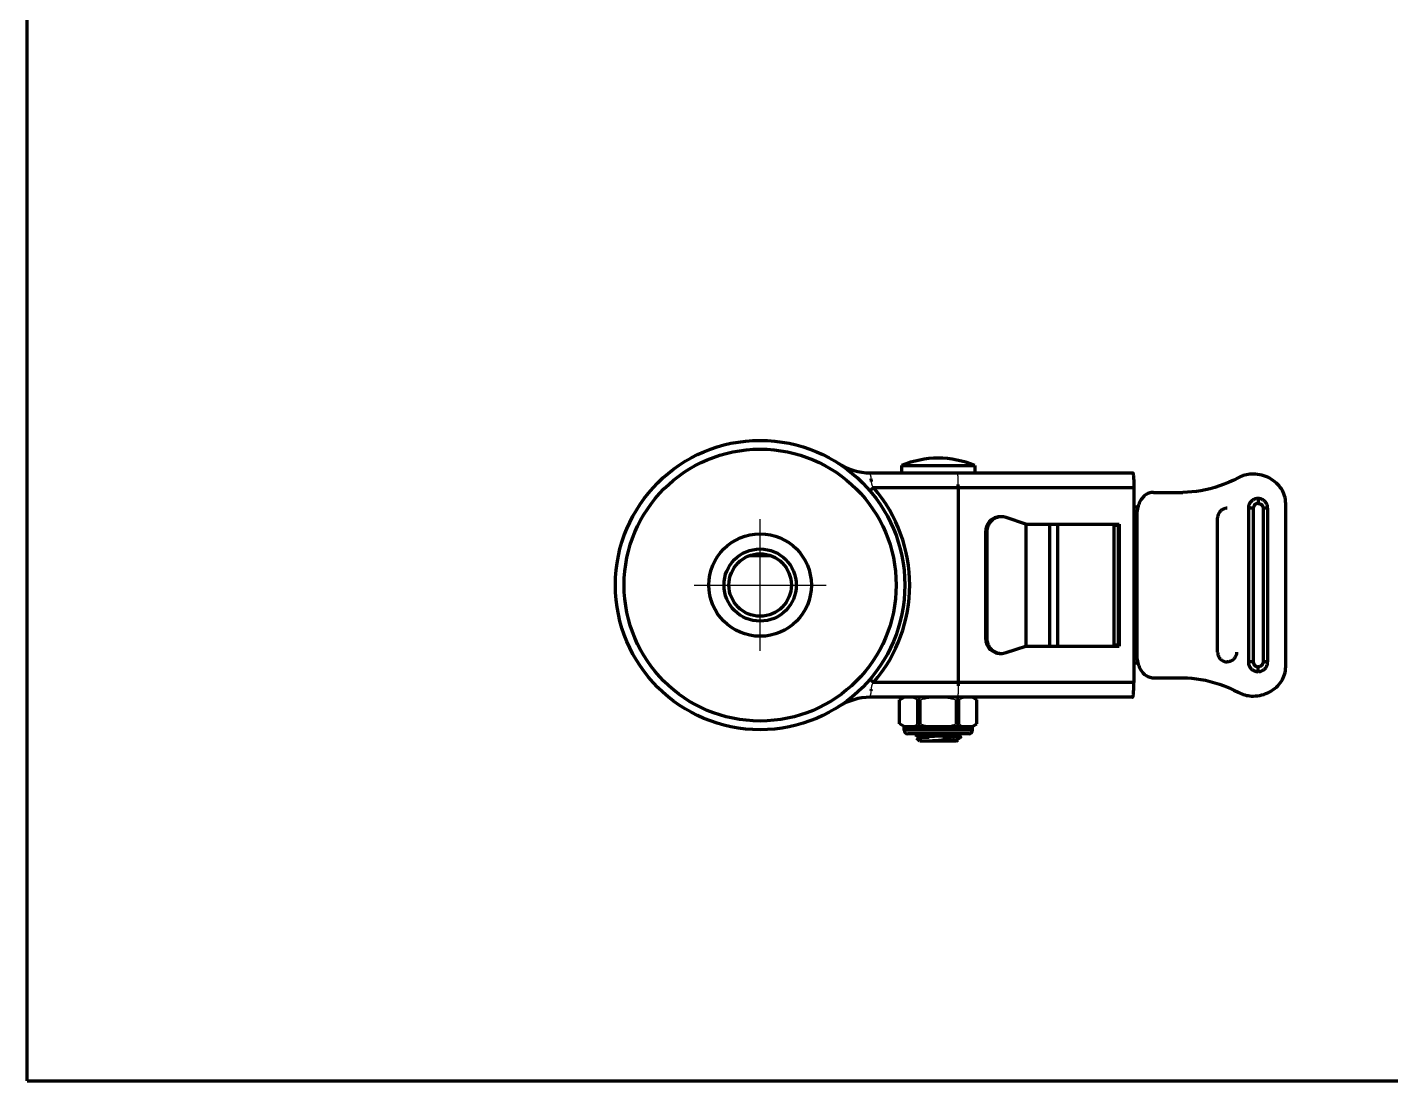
# Model space of a CAD drawing. Header units: millimetres. Extents: x 0 to 559, y 0 to 432.
# Drawn here: x 0 to 279.4, y 0 to 215.9 of the extents above; entities that cross this region are included whole.
import ezdxf

# ---------------------------------------------------------------- set-up
doc = ezdxf.new("R2010")
doc.units = ezdxf.units.MM
doc.linetypes.add('EB_DASHDOT', pattern=[39, 30, -3, 3, -3])
for name, color, linetype, lineweight in [('CAXA0', 7, 'Continuous', 70), ('CAXA1', 1, 'EB_DASHDOT', 25), ('CAXA3', 7, 'Continuous', 25)]:
    doc.layers.add(name, color=color, linetype=linetype, lineweight=lineweight)

msp = doc.modelspace()

# ---------------------------------------------------------------- linework, layer by layer
at = {"layer": 'CAXA0', "color": 7, "linetype": 'Continuous', "lineweight": 70}
for p, q in [((0, 0), (0, 431.8)), ((179.178417, 126.083475), (179.178417, 124.583475)), ((179.178417, 126.083475), (194.178417, 126.083475)), ((194.178417, 126.083475), (194.178417, 124.583475)), ((172.722206, 124.326814), (172.713607, 124.343818)), ((172.749688, 124.581379), (172.753683, 124.58232)), ((172.753683, 124.58232), (172.756524, 124.58297)), ((172.758772, 124.583475), (226.510444, 124.583475)), ((172.964, 123.265559), (172.953506, 123.385431)), ((172.978796, 123.079363), (172.964, 123.265559)), ((172.993475, 122.896872), (172.978796, 123.079363)), ((190.647435, 124.583475), (226.510444, 124.583475)), ((251.242809, 124.333475), (250.954233, 124.326987)), ((172.648465, 120.930985), (173.406262, 121.583475)), ((173.00391, 122.779771), (172.993475, 122.896872)), ((173.406375, 121.583475), (190.778417, 121.583475)), ((190.777634, 121.89725), (190.775495, 122.207558)), ((190.777634, 121.89725), (190.778417, 81.583475)), ((190.778417, 121.583475), (226.771911, 121.583475)), ((226.766084, 122.211592), (226.77035, 121.902575)), ((226.77035, 121.902575), (226.771911, 121.583475)), ((226.771911, 121.583475), (226.771911, 81.583475)), ((230.75645, 120.583475), (236.82188, 120.583475)), ((250.288717, 117.811276), (250.255117, 117.646128)), ((257.882519, 84.833475), (257.882519, 118.333475)), ((204.618997, 114.083475), (200.580332, 115.430448)), ((227.341916, 115.583475), (227.341916, 87.583475)), ((243.931177, 87.833475), (243.931177, 115.333475)), ((251.239575, 117.333475), (250.230516, 117.333475)), ((250.230516, 117.333475), (250.230516, 85.833475)), ((251.239575, 117.333475), (251.239575, 85.833475)), ((254.176505, 117.333475), (253.249367, 117.333475)), ((253.249367, 117.333475), (253.249367, 85.833475)), ((254.176505, 117.333475), (254.176505, 85.833475)), ((196.387973, 112.583475), (196.387973, 90.583475)), ((196.387973, 112.583475), (196.64944, 112.583475)), ((196.64944, 112.583475), (196.64944, 90.583475)), ((204.618997, 114.083475), (223.783327, 114.083475)), ((204.618997, 114.083475), (204.618997, 89.083475)), ((209.442102, 114.083475), (209.442102, 89.083475)), ((211.146743, 114.083475), (211.146743, 89.083475)), ((222.624555, 114.083475), (222.624555, 113.833475)), ((222.624555, 113.833475), (223.565437, 113.833475)), ((222.624555, 113.833475), (222.624555, 89.333475)), ((223.565437, 114.083475), (223.565437, 89.083475)), ((223.783327, 114.083475), (223.783327, 89.083475)), ((226.771911, 113.833475), (227.341916, 113.833475)), ((152.372158, 107.595514), (147.984673, 107.595514)), ((196.387973, 90.583475), (196.64944, 90.583475)), ((200.580332, 87.736501), (204.618997, 89.083475)), ((204.618997, 89.083475), (223.783327, 89.083475)), ((222.624555, 89.333475), (223.565437, 89.333475)), ((222.624555, 89.333475), (222.624555, 89.083475)), ((226.771911, 89.333475), (227.341916, 89.333475)), ((251.239575, 85.833475), (250.230516, 85.833475)), ((254.176505, 85.833475), (253.249367, 85.833475)), ((173.406262, 81.583475), (172.648465, 82.235965)), ((190.778417, 81.583475), (173.407533, 81.583475)), ((190.777764, 81.269699), (190.775609, 80.959391)), ((190.778417, 81.583475), (190.777764, 81.269699)), ((226.771911, 81.583475), (190.778417, 81.583475)), ((226.766084, 80.955358), (226.77035, 81.264375)), ((226.77035, 81.264375), (226.771911, 81.583475)), ((230.75645, 82.583475), (236.82188, 82.583475)), ((172.756396, 78.584008), (172.753395, 78.584697)), ((172.758631, 78.583507), (172.756396, 78.584008)), ((190.647435, 78.583475), (172.758772, 78.583475)), ((172.964599, 79.907918), (172.989724, 80.224772)), ((178.756517, 78.051216), (179.678417, 78.583475)), ((226.510444, 78.583475), (190.647435, 78.583475)), ((194.596391, 78.053482), (193.678417, 78.583475)), ((250.954234, 78.839975), (251.242809, 78.833475)), ((178.761752, 78.051216), (178.756517, 78.051216)), ((178.756517, 73.115734), (178.756517, 78.051216)), ((178.761752, 73.115734), (178.761752, 78.051216)), ((182.470727, 78.051216), (182.969442, 78.051216)), ((182.470727, 73.115734), (182.470727, 78.051216)), ((182.969442, 73.115734), (182.969442, 78.051216)), ((190.387393, 78.051216), (190.886108, 78.051216)), ((190.387393, 73.115734), (190.387393, 78.051216)), ((190.886108, 73.115734), (190.886108, 78.051216)), ((194.600317, 78.051216), (194.595083, 78.051216)), ((194.595083, 73.115734), (194.595083, 78.051216)), ((194.600317, 73.115734), (194.600317, 78.051216)), ((178.761752, 73.115734), (178.756517, 73.115734)), ((179.678417, 72.583475), (178.756517, 73.115734)), ((182.470727, 73.115734), (182.969442, 73.115734)), ((190.387393, 73.115734), (190.886108, 73.115734)), ((193.678417, 72.583475), (194.600317, 73.115734)), ((194.600317, 73.115734), (194.595083, 73.115734)), ((179.678417, 72.583475), (193.678417, 72.583475)), ((179.678417, 71.833475), (179.678417, 72.583475)), ((193.678417, 71.833475), (179.678417, 71.833475)), ((192.928417, 71.083475), (180.428417, 71.083475)), ((181.928417, 71.083475), (181.928417, 70.899351)), ((181.928417, 71.083475), (181.928417, 70.899351)), ((181.939434, 70.888509), (182.860229, 70.434996)), ((182.928417, 69.583475), (182.287002, 70.22489)), ((182.906344, 70.451253), (182.298155, 70.237017)), ((182.801482, 70.99739), (183.168125, 71.016998)), ((183.273547, 70.308123), (182.943692, 70.293047)), ((183.168125, 71.016998), (183.58798, 71.036605)), ((183.658458, 70.323088), (183.273547, 70.308123)), ((183.58798, 71.036605), (184.054684, 71.056213)), ((184.092372, 70.337975), (183.658458, 70.323088)), ((183.85983, 70.549253), (184.239358, 70.571345)), ((184.823368, 70.360288), (184.092372, 70.337975)), ((184.239358, 70.571345), (184.665803, 70.593436)), ((184.665803, 70.593436), (185.130963, 70.615528)), ((185.130963, 70.615528), (185.881556, 70.648665)), ((185.881556, 70.648665), (187.959264, 70.737031)), ((188.748646, 70.464693), (187.643311, 70.434966)), ((187.959264, 70.737031), (188.670896, 70.770168)), ((188.483268, 69.875173), (187.991574, 69.834969)), ((188.953291, 69.91528), (188.483268, 69.875173)), ((188.670896, 70.770168), (189.099263, 70.79226)), ((189.499912, 70.486856), (188.748646, 70.464693)), ((189.393443, 69.95529), (188.953291, 69.91528)), ((189.099263, 70.79226), (189.481063, 70.814351)), ((189.950934, 70.501639), (189.499912, 70.486856)), ((190.354438, 70.51647), (189.950934, 70.501639)), ((190.704515, 70.531412), (190.354438, 70.51647)), ((190.428417, 69.583475), (190.699489, 69.854546)), ((190.463653, 70.918755), (190.797944, 71.083475)), ((190.463653, 69.918755), (191.031446, 70.198484)), ((191.406811, 70.614536), (190.496605, 70.934996)), ((190.687345, 69.867774), (190.496605, 69.934996)), ((191.066604, 70.221661), (191.428417, 70.583475)), ((191.404805, 70.583475), (191.425295, 70.59358)), ((191.404805, 70.583475), (191.428417, 70.583475)), ((191.426654, 70.603687), (191.406811, 70.614536)), ((191.425295, 70.59358), (191.428417, 70.599347)), ((191.428417, 70.599347), (191.426654, 70.603687)), ((191.428417, 70.599351), (191.428417, 70.583475)), ((193.678417, 71.833475), (193.678417, 72.583475)), ((190.428417, 69.583475), (182.928417, 69.583475)), ((185.508074, 69.632457), (187.331079, 69.709778)), ((187.415736, 69.69204), (185.508074, 69.632457)), ((185.979676, 69.673166), (185.508074, 69.632457)), ((186.723729, 69.734031), (185.979676, 69.673166)), ((187.991574, 69.834969), (186.723729, 69.734031)), ((187.331079, 69.709778), (188.331751, 69.75396)), ((188.358988, 69.722058), (187.415736, 69.69204)), ((188.331751, 69.75396), (188.789087, 69.776052)), ((189.007135, 69.744558), (188.358988, 69.722058)), ((188.789087, 69.776052), (189.205822, 69.798143)), ((189.39149, 69.759318), (189.007135, 69.744558)), ((189.205822, 69.798143), (189.57394, 69.820235)), ((189.73275, 69.773927), (189.39149, 69.759318)), ((190.027857, 69.788451), (189.73275, 69.773927)), ((0, 0), (558.8, 0))]:
    msp.add_line(p, q, dxfattribs=at)
for points in [[(226.510444, 124.583475), (226.538255, 124.565563), (226.565188, 124.51662), (226.591241, 124.436644), (226.616681, 124.324092), (226.641241, 124.180508), (226.66413, 124.010526), (226.685293, 123.813285), (226.704784, 123.589647), (226.721975, 123.346831), (226.73679, 123.084209), (226.749304, 122.802409), (226.759114, 122.510526), (226.766084, 122.211592)], [(248.254364, 123.607668), (247.26219, 123.110271), (246.274995, 122.65925), (245.293858, 122.254605), (244.320772, 121.897598), (243.355848, 121.586967), (242.397387, 121.318928), (241.446291, 121.09274), (240.503878, 120.909145), (239.569222, 120.766577), (238.64285, 120.664515), (237.726662, 120.603481), (236.82188, 120.583475)], [(250.954233, 124.326987), (250.886446, 124.323724), (250.535268, 124.29591), (250.189323, 124.250033), (249.847584, 124.185641), (249.51116, 124.103186), (249.183285, 124.004025), (248.86505, 123.888612), (248.555405, 123.756493), (248.254364, 123.607668)], [(257.882519, 118.333475), (257.865057, 118.734208), (257.82028, 119.126247), (257.748161, 119.509591), (257.647401, 119.885143), (257.519185, 120.252), (257.367198, 120.607455), (257.192102, 120.950749), (256.993075, 121.282641), (256.771575, 121.602698), (256.527537, 121.911686), (256.260848, 122.20884), (255.972902, 122.491428), (255.663086, 122.760026), (255.33186, 123.014058), (254.982266, 123.249064), (254.613311, 123.465193), (254.225916, 123.662296), (253.826055, 123.835471), (253.413408, 123.98415), (252.988351, 124.1089), (252.557978, 124.206528), (252.124715, 124.275967), (251.686297, 124.318282), (251.242809, 124.333475)], [(230.75645, 120.583475), (230.522651, 120.575119), (230.290624, 120.545121), (230.06041, 120.493481), (229.82957, 120.419563), (229.600681, 120.324002), (229.381074, 120.208704), (229.172229, 120.07346), (228.972242, 119.918479), (228.783067, 119.746294), (228.604723, 119.557073), (228.436694, 119.350648), (228.280034, 119.129057), (228.134451, 118.892356), (227.999736, 118.640488), (227.877023, 118.375318), (227.765923, 118.096357), (227.666357, 117.804095), (227.579887, 117.501869), (227.506437, 117.18718), (227.44569, 116.862528), (227.398841, 116.538747), (227.366209, 116.219451), (227.347252, 115.901027), (227.341916, 115.583475)], [(250.255117, 117.646128), (250.23603, 117.480964), (250.230588, 117.333475)], [(250.257144, 117.657015), (250.237531, 117.497437), (250.230798, 117.333475)], [(251.652521, 119.247949), (251.582244, 119.225308), (251.426813, 119.16469), (251.276964, 119.091302), (251.133707, 119.005689), (250.998097, 118.908442), (250.871086, 118.800216), (250.753527, 118.681808), (250.646288, 118.554059), (250.550118, 118.417844), (250.465637, 118.27417), (250.393467, 118.124105), (250.334116, 117.968735), (250.287898, 117.809083)], [(250.881521, 118.809669), (250.778156, 118.708093), (250.682385, 118.599257), (250.595028, 118.484164), (250.516182, 118.363018), (250.44544, 118.234807), (250.383494, 118.099896), (250.331136, 117.958967)], [(251.652495, 119.247936), (251.631363, 119.241423), (251.49459, 119.192929), (251.361597, 119.134603), (251.232946, 119.066645), (251.109486, 118.989458), (250.992104, 118.9036)], [(252.245129, 118.333104), (252.169984, 118.32838), (252.09619, 118.318648), (252.023746, 118.303909), (251.952329, 118.284045), (251.882263, 118.259173), (251.814531, 118.229646), (251.749103, 118.195353), (251.686009, 118.156405), (251.626325, 118.11348), (251.570178, 118.066578), (251.517441, 118.015701), (251.468815, 117.961532), (251.424385, 117.904273), (251.384065, 117.843723), (251.3483, 117.779966), (251.316891, 117.712912), (251.290037, 117.642651), (251.268775, 117.569541), (251.25345, 117.493701), (251.243717, 117.415012), (251.239575, 117.333475)], [(252.204126, 119.333289), (252.058591, 119.326002), (251.914101, 119.308168), (251.771417, 119.279909), (251.652495, 119.247936)], [(252.204174, 119.333273), (252.208411, 119.327878), (252.212672, 119.31157), (252.216843, 119.284527), (252.220851, 119.247047), (252.224662, 119.199542), (252.228272, 119.142533), (252.231604, 119.076646), (252.234615, 119.002605), (252.237338, 118.921222), (252.23967, 118.83339)], [(254.176453, 117.333475), (254.171036, 117.480342), (254.152067, 117.645167), (254.119495, 117.807879), (254.073508, 117.967338), (254.014414, 118.12258), (253.942515, 118.272606), (253.858271, 118.416317), (253.762316, 118.552625), (253.655273, 118.680515), (253.537853, 118.799089), (253.410934, 118.907496), (253.275374, 119.004937), (253.132115, 119.09073), (252.98222, 119.164281), (252.82671, 119.225045), (252.666676, 119.272613), (252.503329, 119.306679), (252.337828, 119.32699), (252.204231, 119.333272)], [(252.23967, 118.83339), (252.243157, 118.642296), (252.244365, 118.541131), (252.245049, 118.437688), (252.245129, 118.333104)], [(252.245129, 118.333104), (252.320005, 118.328409), (252.393533, 118.318736), (252.465714, 118.304086), (252.536873, 118.284344), (252.606684, 118.259624), (252.674176, 118.230272), (252.739382, 118.19618), (252.80227, 118.157454), (252.861774, 118.114767), (252.917772, 118.068114), (252.970388, 118.017499), (253.018925, 117.963607), (253.063283, 117.906688), (253.103564, 117.846491), (253.139371, 117.782953), (253.17095, 117.71598), (253.198058, 117.645666), (253.219565, 117.572236), (253.235097, 117.495765), (253.245031, 117.416178), (253.249367, 117.333475)], [(199.377495, 115.583337), (199.259211, 115.580867), (198.989635, 115.557929), (198.725311, 115.511381), (198.466366, 115.440649), (198.212673, 115.346307), (197.97032, 115.230617), (197.739582, 115.093064), (197.520184, 114.934163), (197.317391, 114.757729), (197.131606, 114.563337), (196.962426, 114.351412), (196.813913, 114.127038), (196.686564, 113.889916), (196.579882, 113.640346), (196.496425, 113.384318), (196.437048, 113.123829), (196.400898, 112.856881), (196.387973, 112.583475)], [(199.638962, 115.583337), (199.520678, 115.580867), (199.251102, 115.557929), (198.986778, 115.511381), (198.727834, 115.440649), (198.47414, 115.346307), (198.231788, 115.230617), (198.001049, 115.093064), (197.781651, 114.934163), (197.578859, 114.757729), (197.393073, 114.563337), (197.223894, 114.351412), (197.07538, 114.127038), (196.948032, 113.889916), (196.841349, 113.640346), (196.757893, 113.384318), (196.698516, 113.123829), (196.662365, 112.856881), (196.64944, 112.583475)], [(200.580332, 115.430448), (200.317785, 115.504342), (200.054019, 115.554073), (199.789036, 115.579643), (199.638962, 115.583337)], [(245.872474, 117.332978), (245.727197, 117.324442), (245.564273, 117.301954), (245.4036, 117.265905), (245.246309, 117.216545), (245.093575, 117.154188), (244.946472, 117.079218), (244.806008, 116.992185), (244.673231, 116.893701), (244.549062, 116.784419), (244.434337, 116.66514), (244.329907, 116.536735), (244.236465, 116.40006), (244.154605, 116.256125), (244.08494, 116.106048), (244.027918, 115.950864), (243.983825, 115.791556), (243.952959, 115.629149), (243.935502, 115.464752), (243.931214, 115.333475)], [(196.387973, 90.583475), (196.400898, 90.310069), (196.437048, 90.043121), (196.496425, 89.782631), (196.579882, 89.526603), (196.686564, 89.277034), (196.813913, 89.039911), (196.962426, 88.815538), (197.131606, 88.603612), (197.317391, 88.40922), (197.520184, 88.232786), (197.739582, 88.073886), (197.97032, 87.936332), (198.212673, 87.820643), (198.466366, 87.7263), (198.725311, 87.655569), (198.989635, 87.60902), (199.259211, 87.586083), (199.377495, 87.583613)], [(196.64944, 90.583475), (196.662365, 90.310069), (196.698516, 90.043121), (196.757893, 89.782631), (196.841349, 89.526603), (196.948032, 89.277034), (197.07538, 89.039911), (197.223894, 88.815538), (197.393073, 88.603612), (197.578859, 88.40922), (197.781651, 88.232786), (198.001049, 88.073886), (198.231788, 87.936332), (198.47414, 87.820643), (198.727834, 87.7263), (198.986778, 87.655569), (199.251102, 87.60902), (199.520678, 87.586083), (199.638962, 87.583613)], [(199.638962, 87.583613), (199.789036, 87.587307), (200.054019, 87.612877), (200.317785, 87.662608), (200.580332, 87.736501)], [(227.341916, 87.583475), (227.347235, 87.266302), (227.36615, 86.948233), (227.398713, 86.629267), (227.445463, 86.305796), (227.506085, 85.981428), (227.57939, 85.666991), (227.665697, 85.364977), (227.765078, 85.072894), (227.875964, 84.794094), (227.998439, 84.529073), (228.132885, 84.277336), (228.278152, 84.04075), (228.434395, 83.819299), (228.601956, 83.612999), (228.77991, 83.423769), (228.968779, 83.251385), (229.168543, 83.096071), (229.377374, 82.960424), (229.597267, 82.844615), (229.826666, 82.748473), (230.058114, 82.67408), (230.28899, 82.622129), (230.521782, 82.591928), (230.75645, 82.583475)], [(243.931228, 87.833475), (243.936671, 87.685606), (243.955484, 87.521269), (243.987694, 87.359089), (244.033107, 87.200175), (244.091398, 87.045519), (244.162265, 86.896089), (244.24527, 86.752921), (244.339781, 86.617106), (244.445189, 86.489641), (244.560813, 86.371383), (244.685797, 86.263176), (244.819294, 86.165815), (244.960393, 86.079963), (245.10806, 86.006202), (245.261282, 85.945075), (245.418987, 85.896985), (245.580012, 85.86222), (245.743222, 85.841029), (245.872151, 85.833972)], [(247.814428, 87.833475), (247.808481, 87.678804), (247.791024, 87.52733), (247.762676, 87.379872), (247.724336, 87.237917), (247.676577, 87.101321), (247.619103, 86.968501), (247.551814, 86.839478), (247.475341, 86.715676), (247.390073, 86.59775), (247.296408, 86.486292), (247.194868, 86.381961), (247.086122, 86.285437), (246.970845, 86.197277), (246.849591, 86.117865), (246.722917, 86.047554), (246.59197, 85.98692), (246.456998, 85.936021), (246.317109, 85.894718), (246.172412, 85.863496), (246.024161, 85.843074), (245.87315, 85.833946)], [(250.230558, 85.833475), (250.234786, 85.703782), (250.252346, 85.538959), (250.283526, 85.376083), (250.328148, 85.216298), (250.385933, 85.060575), (250.456597, 84.909931), (250.539674, 84.765469), (250.634545, 84.628292), (250.740603, 84.499426), (250.857132, 84.379786), (250.983257, 84.270233), (251.118135, 84.171574), (251.260827, 84.0845), (251.410255, 84.009622), (251.539873, 83.95669)], [(250.230798, 85.833475), (250.236857, 85.677923), (250.25465, 85.525531)], [(250.283561, 85.377135), (250.322699, 85.234211), (250.371485, 85.096662), (250.430188, 84.963008), (250.498868, 84.833327), (250.576892, 84.709004), (250.663888, 84.59066), (250.759458, 84.478886), (250.863057, 84.374368)], [(250.974006, 84.277796), (251.091623, 84.189728), (251.215326, 84.110567), (251.344518, 84.040689), (251.4782, 83.980594), (251.539858, 83.956729)], [(251.239575, 85.833475), (251.24315, 85.756024), (251.252035, 85.680792), (251.266232, 85.607779), (251.285867, 85.536969), (251.310813, 85.468377), (251.34069, 85.402052), (251.375569, 85.337687), (251.41538, 85.275589), (251.459524, 85.216725), (251.508099, 85.161125), (251.561007, 85.108758), (251.617363, 85.060507), (251.677193, 85.016465), (251.74047, 84.976539), (251.806229, 84.941328), (251.874362, 84.910898), (251.944976, 84.885183), (252.017424, 84.86458), (252.091492, 84.849223), (252.167395, 84.838978), (252.245129, 84.833845)], [(251.242809, 78.833475), (251.685634, 78.848635), (252.12337, 78.890819), (252.555932, 78.960026), (252.985593, 79.057338), (253.40992, 79.181673), (253.821796, 79.32979), (254.22076, 79.502202), (254.607218, 79.698394), (254.975418, 79.913581), (255.324484, 80.14759), (255.655363, 80.400593), (255.965094, 80.66832), (256.253273, 80.950219), (256.520456, 81.246842), (256.765149, 81.55558), (256.987495, 81.875707), (257.187529, 82.20795), (257.363608, 82.551868), (257.516552, 82.908289), (257.645704, 83.276386), (257.747211, 83.653245), (257.819834, 84.037893), (257.864927, 84.431303), (257.882519, 84.833475)], [(251.539858, 83.956729), (251.615937, 83.930442), (251.758025, 83.890252), (251.904103, 83.860413), (252.053073, 83.841433), (252.204125, 83.833661)], [(252.204175, 83.833684), (252.208435, 83.839078), (252.212689, 83.855386), (252.216833, 83.882428), (252.220845, 83.919908), (252.224677, 83.967413), (252.228259, 84.024422), (252.231594, 84.090308), (252.234647, 84.164348), (252.23732, 84.245731), (252.239658, 84.333563), (252.241644, 84.426878), (252.243131, 84.524655), (252.244132, 84.62582), (252.245129, 84.833845)], [(252.204224, 83.833683), (252.353893, 83.841329), (252.519128, 83.862943), (252.682138, 83.8983), (252.841769, 83.947145), (252.996802, 84.009148), (253.14614, 84.083917), (253.288769, 84.1709), (253.423612, 84.269473), (253.549715, 84.378967), (253.666233, 84.498574), (253.772295, 84.627416), (253.867173, 84.764598), (253.950264, 84.90909), (254.020949, 85.059777), (254.078759, 85.215563), (254.123411, 85.375432), (254.154621, 85.53839), (254.172213, 85.703294), (254.176468, 85.833475)], [(253.249367, 85.833475), (253.245798, 85.756095), (253.236957, 85.680955), (253.222845, 85.608056), (253.203341, 85.5374), (253.178563, 85.468985), (253.148873, 85.402802), (253.114187, 85.338518), (253.074585, 85.276466), (253.03067, 85.217639), (252.982348, 85.162078), (252.92971, 85.109742), (252.873639, 85.061506), (252.814113, 85.017465), (252.751152, 84.977523), (252.685698, 84.942269), (252.617968, 84.911767), (252.547744, 84.885951), (252.475319, 84.865212), (252.40079, 84.84968), (252.324061, 84.839225), (252.245129, 84.833845)], [(236.82188, 82.583475), (237.726672, 82.563469), (238.642873, 82.502433), (239.569262, 82.400368), (240.50395, 82.25779), (241.446397, 82.074182), (242.397493, 81.847995), (243.355876, 81.579982), (244.320683, 81.269391), (245.293699, 80.912406), (246.27484, 80.507758), (247.262088, 80.056716), (248.254364, 79.559281)], [(226.510444, 78.583475), (226.538255, 78.601386), (226.565188, 78.65033), (226.591241, 78.730305), (226.616681, 78.842858), (226.641241, 78.986442), (226.66413, 79.156424), (226.685293, 79.353664), (226.704784, 79.577302), (226.721975, 79.820119), (226.73679, 80.08274), (226.749304, 80.364541), (226.759114, 80.656424), (226.766084, 80.955358)], [(248.254364, 79.559281), (248.555214, 79.410529), (248.864713, 79.278459), (249.182849, 79.16307), (249.510665, 79.063902), (249.847077, 78.981415), (250.188857, 78.916991), (250.534903, 78.87109), (250.886236, 78.843251), (250.954234, 78.839975)]]:
    msp.add_lwpolyline(points, dxfattribs=at)
for radius in [29.6518, 27.864943, 10.5, 7.4, 6.4]:
    msp.add_circle((150.178416, 101.583475), radius, dxfattribs=at)
for centre, radius, start, end in [((172.758771, 136.583474), 11.999999, 237.17179303, 270.00000477), ((186.678417, 108.083475), 19.5, 67.38013505, 112.61986495), ((150.178416, 101.583475), 30.6518, 319.2719304, 40.72948114), ((226.374993, 107.583456), 10.000001, 83.07194742, 87.72371047), ((226.374993, 95.583494), 10.000001, 272.27626663, 276.92842212), ((172.758772, 66.583475), 12, 90, 122.8282084), ((180.428417, 71.833475), 0.75, 180, 270), ((192.928417, 71.833475), 0.75, 270, 360)]:
    msp.add_arc(centre, radius, start, end, dxfattribs=at)
at = {"layer": 'CAXA1', "linetype": 'EB_DASHDOT', "lineweight": 25}
for p, q in [((150.178416, 88.083475), (150.178416, 115.083475)), ((136.678416, 101.583475), (163.678416, 101.583475))]:
    msp.add_line(p, q, dxfattribs=at)
at = {"layer": 'CAXA3', "color": 7, "linetype": 'Continuous', "lineweight": 25}
for points in [[(172.713607, 124.343818), (172.697369, 124.375743), (172.689873, 124.39074), (172.682802, 124.405089), (172.676351, 124.418771), (172.670525, 124.431823), (172.66532, 124.444231), (172.660913, 124.455916), (172.657348, 124.466895), (172.654582, 124.4772), (172.652664, 124.48679), (172.651644, 124.495691), (172.651473, 124.503944), (172.652056, 124.511547), (172.653426, 124.518527), (172.655549, 124.524931), (172.658227, 124.530788), (172.661466, 124.536124), (172.66526, 124.540982), (172.669388, 124.545415), (172.673846, 124.54945), (172.678637, 124.553114), (172.683555, 124.556448), (172.688588, 124.559476), (172.693748, 124.562215), (172.69886, 124.5647), (172.703907, 124.566947), (172.708907, 124.568972), (172.713738, 124.570804), (172.718384, 124.572453), (172.722863, 124.573935), (172.727107, 124.575271), (172.731106, 124.57647), (172.73487, 124.577542), (172.738372, 124.578503), (172.741606, 124.57936), (172.744576, 124.580119), (172.74727, 124.58079), (172.749688, 124.581379)], [(172.953506, 123.385431), (172.947962, 123.442811), (172.942172, 123.497994), (172.936154, 123.551193), (172.929873, 123.602059), (172.923319, 123.650507), (172.916502, 123.696732), (172.909424, 123.740834), (172.902079, 123.782817), (172.894472, 123.822789), (172.886619, 123.860998), (172.878511, 123.897505), (172.870157, 123.932338), (172.8616, 123.965683), (172.852835, 123.997583), (172.843867, 124.028069), (172.834758, 124.057289), (172.825502, 124.085279), (172.816104, 124.112066), (172.806641, 124.13777), (172.797106, 124.162419), (172.787506, 124.186035), (172.777932, 124.208714), (172.768378, 124.230479), (172.75885, 124.251347), (172.749457, 124.271394), (172.740193, 124.290639), (172.722206, 124.326814)], [(172.756524, 124.58297), (172.758638, 124.583444), (172.758772, 124.583475)], [(190.775495, 122.207558), (190.772, 122.510997), (190.767082, 122.804241), (190.760808, 123.084078), (190.753382, 123.347441), (190.744767, 123.59145), (190.735, 123.813436), (190.724397, 124.010972), (190.712932, 124.181901), (190.70063, 124.32436), (190.68789, 124.436798), (190.674843, 124.517992), (190.661358, 124.567061), (190.647435, 124.583475)], [(173.036061, 122.498691), (173.028724, 122.553498), (173.021898, 122.609012), (173.015551, 122.665305), (173.009549, 122.722294), (173.00391, 122.779771)], [(173.158562, 121.967476), (173.142426, 122.012666), (173.128015, 122.057822), (173.114675, 122.103383), (173.10232, 122.149223), (173.091036, 122.195439), (173.080424, 122.242785), (173.070399, 122.291382), (173.061047, 122.341054), (173.052217, 122.39211), (173.043877, 122.444751), (173.036061, 122.498691)], [(173.406262, 121.583475), (173.367629, 121.620608), (173.331897, 121.659425), (173.299066, 121.699918), (173.269301, 121.742448), (173.242438, 121.786632), (173.217981, 121.831349), (173.195995, 121.87639), (173.176416, 121.92194), (173.158562, 121.967476)], [(173.03967, 80.693806), (173.047953, 80.748497), (173.056743, 80.801551), (173.066072, 80.853166), (173.07608, 80.903598), (173.08668, 80.952645), (173.09796, 81.000446), (173.110318, 81.047793), (173.123655, 81.094763), (173.138069, 81.141243), (173.15425, 81.187762), (173.172182, 81.234653)], [(173.172182, 81.234653), (173.191881, 81.281559), (173.214081, 81.327964), (173.238847, 81.374083), (173.266114, 81.419674), (173.296435, 81.46354), (173.329991, 81.505271), (173.3666, 81.545252), (173.406262, 81.583475)], [(172.753395, 78.584697), (172.749177, 78.585694), (172.746626, 78.586318), (172.743782, 78.587032), (172.740648, 78.587839), (172.737238, 78.588754), (172.733547, 78.589781), (172.72958, 78.590929), (172.725373, 78.592216), (172.720911, 78.593653), (172.71621, 78.595251), (172.711349, 78.597034), (172.706307, 78.599019), (172.701104, 78.601218), (172.695884, 78.603663), (172.690627, 78.606373), (172.685352, 78.609367), (172.680257, 78.61268), (172.675332, 78.616338), (172.670587, 78.620364), (172.666251, 78.624807), (172.662323, 78.629701), (172.658805, 78.635074), (172.655936, 78.640982), (172.653732, 78.647477), (172.652177, 78.654586), (172.651463, 78.662327), (172.651634, 78.67075), (172.652647, 78.679885), (172.654556, 78.689721), (172.657417, 78.700305), (172.661176, 78.71166), (172.66572, 78.723716), (172.671083, 78.736486), (172.677231, 78.749999), (172.683949, 78.764185), (172.691231, 78.779021)], [(172.691231, 78.779021), (172.724876, 78.845395), (172.734064, 78.863848), (172.743462, 78.883096), (172.753078, 78.903156), (172.762781, 78.9241), (172.772563, 78.945943), (172.782431, 78.968707), (172.792276, 78.992486), (172.802092, 79.0173), (172.811885, 79.043177), (172.821565, 79.070234), (172.831125, 79.098497), (172.840573, 79.128001), (172.849833, 79.158892), (172.8589, 79.191204), (172.867781, 79.224977), (172.876418, 79.260393), (172.884803, 79.297484), (172.892944, 79.336307), (172.900812, 79.377105), (172.908399, 79.419945), (172.915713, 79.464872), (172.92275, 79.51212), (172.929506, 79.561902), (172.935985, 79.614136), (172.942203, 79.668602), (172.948135, 79.725508), (172.953805, 79.784727), (172.959297, 79.845466), (172.964599, 79.907918)], [(172.989724, 80.224772), (173.000137, 80.34626), (173.005729, 80.405894), (173.011663, 80.464972), (173.017922, 80.523306), (173.024665, 80.580871), (173.031926, 80.637771), (173.03967, 80.693806)], [(178.761752, 78.051216), (178.890459, 78.118969), (179.018026, 78.182127), (179.144453, 78.240689), (179.269541, 78.294636), (179.393488, 78.343987), (179.516891, 78.388801), (179.639823, 78.429137), (179.762212, 78.464935), (179.884429, 78.496078), (180.00655, 78.522581), (180.1285, 78.54443), (180.250429, 78.561461), (180.372387, 78.573617), (180.494324, 78.580956), (180.61624, 78.583475)], [(180.61624, 78.583475), (180.738172, 78.580954), (180.860124, 78.573615), (180.982095, 78.561455), (181.104035, 78.544421), (181.225994, 78.522568), (181.34812, 78.496061), (181.470339, 78.464915), (181.592724, 78.429115), (181.715648, 78.388781), (181.839031, 78.343973), (181.962953, 78.294631), (182.088022, 78.240691), (182.214443, 78.182131), (182.342011, 78.118972), (182.470727, 78.051216)], [(182.969442, 78.051216), (183.226857, 78.118969), (183.481991, 78.182127), (183.734844, 78.240689), (183.985019, 78.294636), (184.232914, 78.343987), (184.47972, 78.388801), (184.725585, 78.429137), (184.970362, 78.464935), (185.214796, 78.496078), (185.459038, 78.522581), (185.702938, 78.54443), (185.946796, 78.561461), (186.190712, 78.573617), (186.434585, 78.580956), (186.678417, 78.583475)], [(186.678417, 78.583475), (186.922283, 78.580954), (187.166186, 78.573615), (187.410128, 78.561455), (187.654008, 78.544421), (187.897926, 78.522568), (188.142178, 78.496061), (188.386615, 78.464915), (188.631387, 78.429115), (188.877235, 78.388781), (189.124001, 78.343973), (189.371844, 78.294631), (189.621982, 78.240691), (189.874823, 78.182131), (190.12996, 78.118972), (190.387393, 78.051216)], [(190.775609, 80.959391), (190.772, 80.655953), (190.767083, 80.362709), (190.760899, 80.082872), (190.753382, 79.819508), (190.744734, 79.575499), (190.735107, 79.353514), (190.724397, 79.155978), (190.712867, 78.985049), (190.700741, 78.84259), (190.68789, 78.730152), (190.674462, 78.648958), (190.660878, 78.599889), (190.647435, 78.583475)], [(190.886108, 78.051216), (191.014815, 78.118969), (191.142382, 78.182127), (191.268809, 78.240689), (191.393896, 78.294636), (191.517844, 78.343987), (191.641246, 78.388801), (191.764179, 78.429137), (191.886567, 78.464935), (192.008785, 78.496078), (192.130906, 78.522581), (192.252856, 78.54443), (192.374784, 78.561461), (192.496742, 78.573617), (192.618679, 78.580956), (192.740595, 78.583475)], [(192.740595, 78.583475), (192.862528, 78.580954), (192.98448, 78.573615), (193.10645, 78.561455), (193.22839, 78.544421), (193.35035, 78.522568), (193.472476, 78.496061), (193.594694, 78.464915), (193.71708, 78.429115), (193.840004, 78.388781), (193.963387, 78.343973), (194.087308, 78.294631), (194.212378, 78.240691), (194.338798, 78.182131), (194.466367, 78.118972), (194.595083, 78.051216)], [(178.761752, 73.115734), (178.890459, 73.047981), (179.018026, 72.984823), (179.144453, 72.926261), (179.269541, 72.872314), (179.393488, 72.822962), (179.516891, 72.778148), (179.639823, 72.737813), (179.762212, 72.702015), (179.884429, 72.670872), (180.00655, 72.644368), (180.1285, 72.622519), (180.250429, 72.605489), (180.372387, 72.593332), (180.494324, 72.585994), (180.61624, 72.583475)], [(180.61624, 72.583475), (180.738172, 72.585995), (180.860124, 72.593335), (180.982095, 72.605494), (181.104035, 72.622528), (181.225994, 72.644381), (181.34812, 72.670889), (181.470339, 72.702035), (181.592724, 72.737835), (181.715648, 72.778169), (181.839031, 72.822977), (181.962953, 72.872319), (182.088022, 72.926259), (182.214443, 72.984819), (182.342011, 73.047977), (182.470727, 73.115734)], [(182.969442, 73.115734), (183.226857, 73.047981), (183.481991, 72.984823), (183.734844, 72.926261), (183.985019, 72.872314), (184.232914, 72.822962), (184.47972, 72.778148), (184.725585, 72.737813), (184.970362, 72.702015), (185.214796, 72.670872), (185.459038, 72.644368), (185.702938, 72.622519), (185.946796, 72.605489), (186.190712, 72.593332), (186.434585, 72.585994), (186.678417, 72.583475)], [(186.678417, 72.583475), (186.922283, 72.585995), (187.166186, 72.593335), (187.410128, 72.605494), (187.654008, 72.622528), (187.897926, 72.644381), (188.142178, 72.670889), (188.386615, 72.702035), (188.631387, 72.737835), (188.877235, 72.778169), (189.124001, 72.822977), (189.371844, 72.872319), (189.621982, 72.926259), (189.874823, 72.984819), (190.12996, 73.047977), (190.387393, 73.115734)], [(190.886108, 73.115734), (191.014815, 73.047981), (191.142382, 72.984823), (191.268809, 72.926261), (191.393896, 72.872314), (191.517844, 72.822962), (191.641246, 72.778148), (191.764179, 72.737813), (191.886567, 72.702015), (192.008785, 72.670872), (192.130906, 72.644368), (192.252856, 72.622519), (192.374784, 72.605489), (192.496742, 72.593332), (192.618679, 72.585994), (192.740595, 72.583475)], [(192.740595, 72.583475), (192.862528, 72.585995), (192.98448, 72.593335), (193.10645, 72.605494), (193.22839, 72.622528), (193.35035, 72.644381), (193.472476, 72.670889), (193.594694, 72.702035), (193.71708, 72.737835), (193.840004, 72.778169), (193.963387, 72.822977), (194.087308, 72.872319), (194.212378, 72.926259), (194.338798, 72.984819), (194.466367, 73.047977), (194.595083, 73.115734)], [(181.928417, 70.899351), (181.937427, 70.909154), (181.96442, 70.918958)], [(181.939434, 70.888509), (181.937005, 70.889779), (181.928417, 70.899351)], [(181.96442, 70.918958), (182.009295, 70.928762), (182.071882, 70.938566), (182.151943, 70.94837), (182.249174, 70.958174), (182.363207, 70.967978), (182.493609, 70.977782), (182.639886, 70.987586), (182.801482, 70.99739)], [(182.298155, 70.237017), (182.288327, 70.232335), (182.287002, 70.22489)], [(182.943692, 70.293047), (182.800789, 70.285432), (182.673966, 70.27778), (182.564604, 70.270139), (182.473104, 70.262519), (182.399583, 70.254911), (182.344361, 70.247341), (182.307361, 70.239819), (182.298155, 70.237017)], [(182.906344, 70.451253), (182.940561, 70.460887), (182.996628, 70.471933), (183.070422, 70.482979), (183.161588, 70.494025), (183.269687, 70.50507), (183.394197, 70.516116), (183.534521, 70.527162), (183.689981, 70.538208), (183.85983, 70.549253)], [(184.054684, 71.056213), (184.56116, 71.075821), (184.768644, 71.083475)], [(187.643311, 70.434966), (186.77822, 70.412631), (184.823368, 70.360288)], [(191.031446, 70.198484), (191.020564, 70.193404), (190.967659, 70.173685), (190.897999, 70.153942), (190.81196, 70.134178), (190.709984, 70.114391), (190.59258, 70.094583), (190.460314, 70.074752), (190.313811, 70.054899), (190.153757, 70.035023), (189.980887, 70.015125), (189.795981, 69.995204), (189.599874, 69.975259), (189.393443, 69.95529)], [(189.481063, 70.814351), (189.652166, 70.825397), (189.808951, 70.836442), (189.950664, 70.847488), (190.076621, 70.858534), (190.186217, 70.86958), (190.278924, 70.880625), (190.354295, 70.891671), (190.411968, 70.902717), (190.451664, 70.913763), (190.463653, 70.918755)], [(189.57394, 69.820235), (189.737514, 69.831281), (189.88636, 69.842326), (190.01976, 69.853372), (190.137073, 69.864418), (190.237733, 69.875464), (190.321256, 69.886509), (190.387239, 69.897555), (190.435365, 69.908601), (190.463653, 69.918755)], [(190.699489, 69.854546), (190.684528, 69.847257), (190.654179, 69.839942)], [(190.687345, 69.867774), (190.698563, 69.862274), (190.699489, 69.854546)], [(191.404805, 70.583475), (191.358871, 70.576122), (191.294574, 70.568738), (191.211999, 70.561323), (191.111155, 70.553867), (190.992387, 70.546381), (190.856616, 70.538895), (190.704515, 70.531412)], [(191.066618, 70.221675), (191.056405, 70.213102), (191.031446, 70.198484)], [(190.654179, 69.839942), (190.608454, 69.832602), (190.547283, 69.82522), (190.470887, 69.817813), (190.380098, 69.810428), (190.275705, 69.803081), (190.158102, 69.795757), (190.027857, 69.788451)]]:
    msp.add_lwpolyline(points, dxfattribs=at)

doc.saveas('drawing.dxf')
